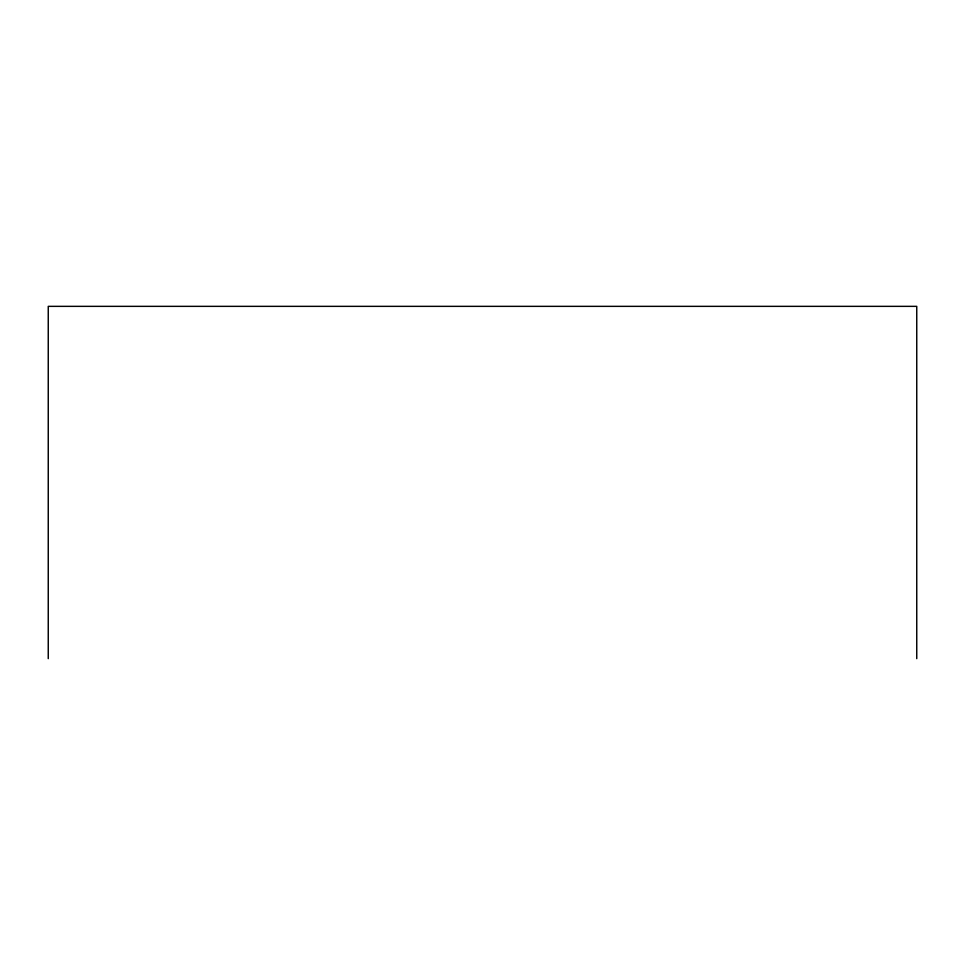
<?xml version="1.0" encoding="UTF-8"?>
<svg xmlns="http://www.w3.org/2000/svg" width="965" height="965" viewBox="0 0 965 965"><rect width="100%" height="100%" fill="white"/><g stroke="black" fill="none" stroke-linecap="round" stroke-linejoin="round"><path stroke-width="1.45" d="M916.75 658.649L916.75 306.351L48.25 306.351L48.25 658.649"/></g></svg>
